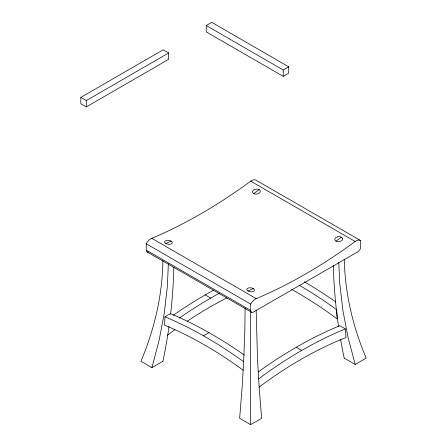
<?xml version="1.0" encoding="UTF-8"?>
<svg xmlns="http://www.w3.org/2000/svg" width="447" height="447" viewBox="0 0 447 447"><rect width="100%" height="100%" fill="white"/><g stroke="black" fill="none" stroke-linecap="round" stroke-linejoin="round"><path stroke-width="0.67" d="M245.124 308.072L244.8 331.037L243.771 359.17L242.056 388.298L239.642 418.303L250.638 424.65L261.635 418.303L259.221 388.298L257.506 359.17L256.165 310.112M168.363 263.758L167.374 286.337L164.261 313.269L159.098 340.402L151.919 367.652L140.917 361.305C149.203 341.804 155.405 321.41 159.082 300.54A381.542 311.525 0 0 0 162.887 260.601M244.325 355.091A429.774 247.789 59.9 0 0 172.603 314.515L170.469 313.626L164.971 316.811L164.49 325.181L166.636 326.053A401.87 231.697 59.9 0 1 240.592 368.339L243.151 370.222M170.447 314.14L170.469 313.626M337.658 236.793A3.911 2.498 -5.9 0 0 334.786 239.609A3.911 2.498 -5.9 0 0 338.345 241.665A3.911 2.498 -5.9 0 0 342.441 239.553L342.586 238.899M146.219 250.124L250.7 310.447A3.889 2.246 -60 0 0 253.449 312.034L357.93 251.717A3.889 2.246 -60 0 0 360.679 246.951L360.679 240.603L256.198 180.281A8.879 5.124 -60 0 0 250.7 181.158L247.085 183.818A521.37 301.015 -60 0 1 155.332 236.793L151.717 238.307A8.879 5.124 -60 0 0 146.219 243.777L146.219 250.124A3.889 2.246 -60 0 0 148.259 252.019M360.679 240.603A8.879 5.124 -60 0 0 355.181 241.481L351.565 244.14A521.37 301.015 -60 0 1 259.813 297.115L256.198 298.624A8.879 5.124 -60 0 0 250.7 304.1L250.7 310.447M253.656 193.59A3.911 2.498 -5.9 0 0 260.16 192.037L260.305 191.383A3.872 2.52 -7.3 0 0 256.416 189.137L255.41 189.288A3.911 2.498 -5.9 0 0 253.656 193.59L259.165 189.668M335.948 241.101L341.447 237.184M203.502 335.842L209 332.657M80.806 97.407L163.177 49.796L168.675 52.969L168.675 59.317L86.305 106.934L80.806 103.754L80.806 97.407L86.305 100.581L86.305 106.934M206.24 25.524L211.744 22.35L288.701 66.81L288.701 73.157L283.202 76.331L206.24 31.877L206.24 25.524L283.202 69.983L283.202 76.331M86.305 100.581L168.675 52.969M283.202 69.983L288.701 66.81M151.919 367.652L162.915 361.305M344.196 358.125L355.197 364.473L366.194 358.125C357.913 338.625 351.705 318.236 348.034 297.361A381.542 311.525 0 0 1 344.268 259.461M165.664 243.548L171.162 241.112A3.911 1.989 5.3 0 1 172.006 243.336A3.911 1.989 5.3 0 1 168.413 244.325L165.664 243.548L164.53 242.106A3.911 1.989 5.3 0 1 166.927 240.402A3.911 1.989 5.3 0 1 171.167 241.106M247.889 291.019L250.638 291.802A3.911 1.989 5.3 0 0 254.527 290.058A3.911 1.989 5.3 0 0 250.616 287.801A3.911 1.989 5.3 0 0 246.727 289.539L247.889 291.019L253.388 288.583M337.692 236.809L338.697 236.653A3.872 2.52 -7.3 0 1 342.592 238.905M164.971 316.811L167.105 317.694A429.774 247.789 59.9 0 1 239.938 359.058L243.632 361.718M250.7 181.158L355.181 241.481M258.969 387.208A401.87 232.021 -60 0 1 346.039 337.558L345.358 328.886L339.86 325.712A429.774 248.13 -60 0 0 258.115 372.038M151.717 238.307L256.198 298.624M146.219 243.777L250.7 304.1M147.024 251.907L251.505 312.229M296.205 347.28L301.703 350.454M205.19 294.931L210.693 298.104M355.197 364.473L348.012 337.222L342.849 310.089L339.737 283.158L338.776 262.601M250.638 311.291L250.638 424.65M258.606 378.883A429.774 248.13 -60 0 1 345.358 328.886M344.212 358.125A756.592 617.76 0 0 1 340.614 339.39M338.575 326.651A756.592 617.76 0 0 1 333.333 265.473M299.423 285.331A429.774 247.789 59.9 0 1 331.931 306.29L336.675 309.71L337.189 318.968L332.585 315.565A401.87 231.697 59.9 0 0 291.595 289.377M304.362 281.822A429.774 247.789 59.9 0 1 335.753 301.926M167.435 335.256A401.87 232.021 -60 0 1 174.861 329.785M187.349 321.114A401.87 232.021 -60 0 1 226.774 297.914M179.297 318.108A429.774 248.13 -60 0 1 219.209 293.321M173.24 315.319A429.774 248.13 -60 0 1 213.711 290.148M173.81 267.306A756.592 617.76 0 0 1 170.648 313.721M169.022 326.478A756.592 617.76 0 0 1 162.898 361.305"/></g></svg>
